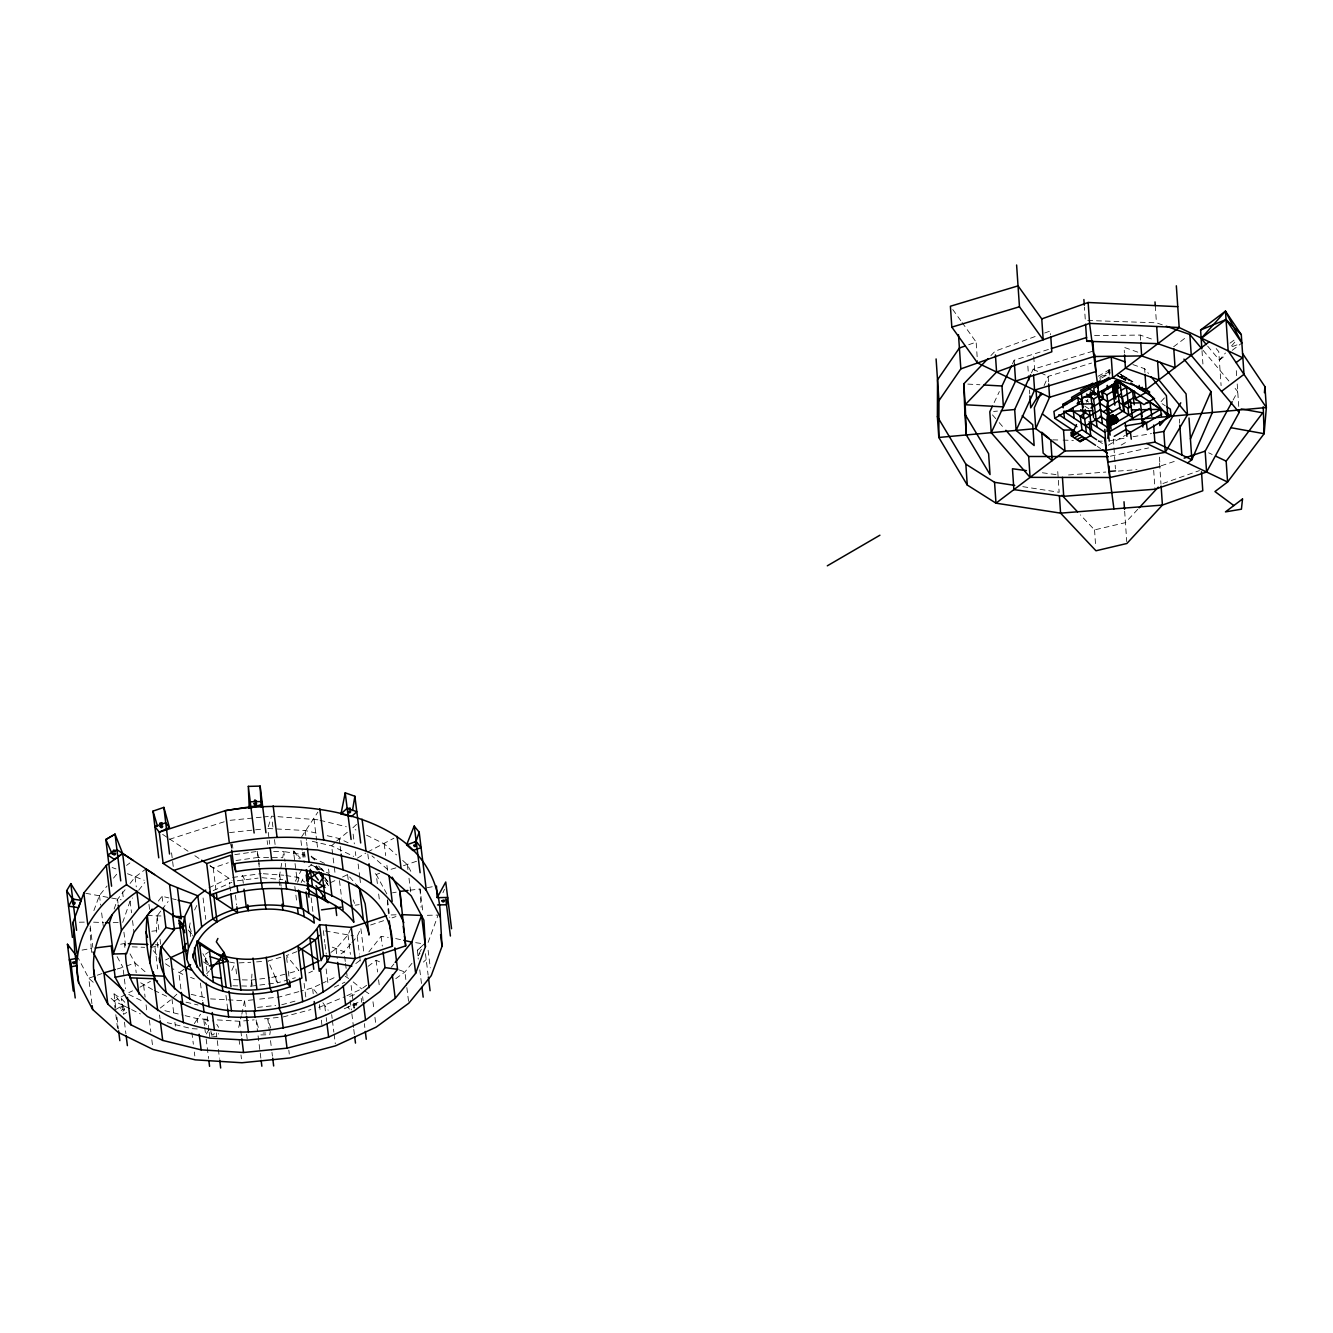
<?xml version="1.0" encoding="UTF-8"?>
<svg xmlns="http://www.w3.org/2000/svg" width="1333" height="1333" viewBox="0 0 1333 1333"><rect width="100%" height="100%" fill="white"/><g stroke="black" fill="none" stroke-linecap="round" stroke-linejoin="round"><path stroke-width="0.75" stroke-dasharray="5 3.75" d="M232.875 985.77L251.137 986.17L251.954 974.09M160.776 911.072L157.111 915.838L156.311 934.666M269.783 1034.741L270.299 1031.492M238.69 1027.426L241.273 1015.979M293.31 853.903L293.76 851.071L300.492 858.252M190.669 936.532L189.453 926.818L190.136 922.869M281.696 863.334L278.947 878.764L279.93 886.562M241.823 1014.213L244.556 1000.733L254.786 999.633M268.3 826.727L271.565 816.163L318.02 819.812M114.155 909.056L117.537 899.275L125.052 889.778M122.703 922.419L130.101 901.075L132.55 897.975M93.86 910.606L99.458 895.376L107.107 885.962M428.093 942.448L438.14 915.071L425.694 915.338M331.001 952.362L336.016 948.729L347.996 934.883L351.279 927.418M351.945 942.564L357.227 936.466L360.843 928.251L363.992 953.645M1044.089 385.604L1048.155 376.389L1091.527 363.059M442.939 892.777L444.472 889.311M1086.495 402.233L1087.861 399.184M295.293 881.263L302.124 868.833M1031.475 372.907L1033.158 369.258L1094.476 350.712M231.809 970.407L235.191 963.109L229.109 961.976M301.175 882.546L302.841 879.014M994.151 402.583L999.367 391.535M1012.413 363.892L1014.163 360.21L1049.404 349.146M194.585 910.006L197.134 904.807M421.345 949.313L417.579 956.411L420.028 953.412M1233.092 400.033L1237.724 391.552L1233.941 387.037M301.575 836.941L317.854 812.13M204.466 1025.427L203.799 1019.578L206.315 1024.627M208.831 1029.693L205.682 1035.091L204.715 1027.36M211.231 1035.924L216.796 1036.757L218.645 1033.592M194.318 1023.627L200.533 1014.23M158.344 901.075L162.043 896.259L168.841 897.925M161.993 909.473L168.108 901.508M130.067 883.446L135.066 877.114L145.997 868.916M138.682 890.227L144.814 882.479M368.858 951.879L381.121 936.383L388.286 937.382M113.505 878.13L118.604 871.865M391.335 967.158L393.885 964.026M411.964 963.309L404.899 971.974L395.118 979.155M418.179 957.894L418.245 959.044M350.629 944.081L344.047 951.695L339.032 955.328M1207.665 346.13L1219.345 360.06L1225.444 353.012M1231.542 345.947L1236.407 340.298M206.615 973.906L209.364 970.841M1161.06 401.65L1165.075 397.167M1137.749 509.323L1125.435 522.636L1094.543 529.901L1080.38 514.855M990.886 355.611L995.151 351.162L1037.057 335.816M335.433 842.206L331.634 845.855L334.066 865.367M336.699 840.973L348.013 831.692M173.24 997.651L177.056 994.018M356.544 824.361L352.395 828.26L355.928 829.992M424.161 943.997L417.279 950.429L422.878 945.314M423.427 962.059L426.177 959.477M160.277 1008.048L170.524 1000M1173.64 346.763L1186.603 336.949M1230.026 343.164L1234.858 339.515M1219.345 360.06L1225.777 355.195M1232.209 350.329L1241.856 343.031M355.811 963.559L360.493 960.043M368.091 966.325L376.139 960.277L381.205 962.576M126.552 865.4L129.901 862.951M211.797 1033.058C209.514 1035.091 215.679 1035.158 213.996 1033.008M346.897 995.718L361.66 988.919L366.608 985.287M265.767 1033.008L263.084 1033.058M354.311 1004.099L354.145 1008.148L355.045 1007.065M356.561 1005.199L353.762 1005.032M184.054 969.274L178.905 972.89L181.088 990.452M209.548 951.379L204.899 954.645L207.515 975.706M308.556 866.867L311.789 864.8M357.394 858.119L365.875 853.053M139.932 987.186L150.429 981.338M1125.852 380.455L1118.037 375.706L1121.12 377.589L1123.786 376.023L1132.7 381.771L1126.835 379.705L1123.786 376.023L1120.636 377.756L1117.554 375.889M1125.502 380.488L1121.12 377.589L1123.769 376.023M367.575 852.037L393.868 838.24M1098.159 376.273L1111.439 368.541M1109.439 371.59L1099.942 377.122L1100.575 382.254M1101.725 377.955L1110.589 372.79M1123.719 379.638L1126.368 378.089M1124.202 379.455L1126.868 377.906M115.688 1007.448L114.088 993.885L122.869 1005.349L129.884 1008.764L114.121 1001.033L109.639 997.017M114.005 993.935L121.636 998.867L125.385 1002.899M115.938 1009.381L122.869 1005.349M126.735 1012.463L123.486 1014.363L121.553 998.917M1108.29 445.222L1125.369 435.291M1121.136 445.089L1127.901 441.156M125.385 994.518L114.121 1001.033L115.588 1012.747M128.834 992.668L132.534 990.836M208.948 887.811L228.843 878.214L229.576 884.062M342.564 877.031L347.58 874.598L356.794 885.262M319.803 984.454L312.489 987.903L300.791 991.102M321.636 983.587L336.283 976.689M334.283 987.203L345.014 982.138M308.756 972.907L312.505 971.14M330.317 882.746L337.449 879.463M318.804 1007.481L345.047 996.567M344.264 1008.781L359.127 1001.949M358.027 1002.483L347.863 1007.131L350.362 1010.264M165.542 959.943L168.941 958.394M213.18 890.644L231.842 882.279M296.976 951.595L286.362 955.611L298.809 970.407L289.211 973.14M1232.242 346.647L1238.007 344.481M379.672 873.248L376.239 874.515L373.09 871.782M1044.672 333.017L1050.387 330.934L1050.654 334.716M126.368 966.075L134.983 962.943L145.963 972.507M403.499 865.684L416.779 861.185M349.679 996.384L356.877 993.818M1162.909 483.512L1199.433 470.599M102.024 973.54L88.744 978.239L91.91 1003.632M968.708 344.73L976.156 342.114L977.572 362.976M209.964 865.734L213.213 867.9L228.276 862.751M1161.193 465.784L1176.489 460.701M370.591 925.019L384.237 920.47M392.052 917.87L395.951 916.571M224.194 821.761L169.858 839.19L170.341 843.106M280.88 957.227L268.083 961.026L277.781 982.754L295.326 977.755M117.221 968.991L122.919 967.325L124.136 977.089M395.884 867.883L388.286 870.066L372.007 855.903M271.732 977.472L287.295 973.69M298.842 991.635L279.33 996.984L256.836 999.417M281.696 1004.782L295.143 1001.1M150.896 947.563L158.527 945.48M283.146 1016.946L310.889 1009.581M354.645 1003.932L356.844 1004.715M1110.389 456.203L1148.613 447.921M232.692 877.431L261.268 873.615M392.469 892.86L396.218 892.144M120.62 944.231L124.369 943.531L126.052 946.597M237.341 880.78L258.119 878.097M427.326 887.661L432.808 886.662M82.063 950.096L91.194 948.463L90.027 928.118M1110.472 440.573L1124.835 438.124M1133.05 436.724L1151.512 433.575M234.825 854.636L249.138 852.57M251.171 852.287L257.319 851.404L258.369 857.369L282.696 857.719L283.796 851.554L304.79 855.036M235.974 860.535L258.369 857.369M355.195 905.19L359.177 904.64M233.558 979.672L251.554 980.055L269.716 977.739M251.137 986.17L277.781 982.754M409.997 890.211L420.028 888.994L422.944 912.405M151.829 931.234L159.677 930.317M229.509 832.608L263.734 828.926M257.536 1007.381L275.664 1005.432M230.142 820.312L261.218 817.196M263.284 816.996L271.565 816.163M217.446 1019.912L239.657 1021.295L254.153 1019.845M264.501 1018.812L278.997 1017.362M1102.241 375.789L1106.04 375.423M993.618 411.447L997.451 411.097M1068.533 474.965L1105.857 472.049M1118.304 471.082L1136.966 469.633M256.586 961.876L262.334 961.46M239.107 962.893L250.804 962.276M396.101 914.805L388.52 915.038L387.303 899.692M113.205 922.669L118.904 922.519M79.297 922.219L85.529 922.103M265.85 1034.825L257.969 1034.975L260.885 1058.402M1094.576 335.633L1140.232 335.066L1153.995 339.882M273.615 851.487L283.796 851.554L285.012 861.318M1052.787 439.84L1061.035 440.057M1063.101 440.123L1073.398 440.39M1098.125 441.056L1102.241 441.173M1162.343 324.869L1156.444 322.803L1085.329 320.403L1084.429 307.123M147.263 915.521L164.959 916.104M93.61 922.169L103.491 922.536M132.267 946.847L144.697 947.33M155.178 944.764L158.677 944.897L151.762 944.597M263.317 873.732L283.812 875.214M267.766 828.493L305.19 830.509L319.204 833.825M210.531 998.9L244.556 1000.733L246.255 1014.396M967.808 384.087L979.872 384.754M261.984 877.697L282.796 879.713M185.104 1015.663L197.251 1018.645L209.364 1019.412M197.217 1028.976L191.402 1028.609L167.258 1022.661M1042.373 472.765L1058.319 474.915M85.795 893.293L121.12 899.792M415.663 942.664L421.511 943.531M203.749 1019.645L213.047 1020.961M1022.811 486.662L1059.152 492.277L1057.736 471.399M285.862 875.531L298.175 877.464L304.84 882.129M325.219 930.967L353.528 935.833M395.684 938.565L401.716 939.882M327.218 835.708L339.232 838.54L348.08 842.756M312.289 841.29L331.634 845.855L353.712 856.369M191.186 994.335L204.732 997.534M186.003 1002.166L198.017 1004.999M172.424 898.792L176.189 899.708M320.037 820.295L346.33 826.76M164.892 1010.697L183.088 1015.163M1121.186 377.606L1123.902 378.372M127.485 873.715L144.214 880.297M1137.782 352.145L1124.036 347.33L1124.419 353.012M1132.867 364.576L1144.647 368.708L1148.496 373.473M399.084 969.907L404.899 971.974L406.598 985.637M112.122 867.516L116.004 868.916M332.25 947.146L344.047 951.695L345.264 961.46M182.771 974.373L175.556 970.607M190.519 977.356L194.385 978.855M1033.158 369.258L1038.774 371.924M1040.656 372.823L1048.155 376.389L1048.671 383.987M1208.664 452.803L1212.164 454.47M140.681 982.788L152.495 989.569M154.261 990.419L168.441 997.167M312.155 857.386L324.552 863.417M310.722 864.6L328.668 873.398M366.542 835.208L384.221 843.872L396.534 854.92M128.751 994.451L141.131 1000.516M131.634 1009.631L140.382 1013.913M1110.322 371.024L1108.789 370.091L1109.423 375.223M345.214 976.306L348.663 978.505M364.692 990.919L370.741 994.901M1129.951 379.788L1132.867 381.721M1121.986 375.19L1129.451 379.972L1125.285 378.772L1120.686 374.156M1118.904 373.307L1123.286 376.206M1121.003 376.506L1125.935 379.755M1162.093 403.699L1165.375 405.865M1120.703 376.639L1123.902 378.755M1120.72 376.972L1125.652 380.238M1122.419 378.605L1116.254 374.856L1122.253 378.672M1085.679 400.1L1088.611 402.033M1084.745 406.098L1089.144 408.981M1098.292 440.823L1103.224 444.089M1097.259 446.405L1100.625 448.638M162.643 834.391L167.725 837.757M169.408 838.874L188.053 851.22M194.835 855.703L199.933 859.069M210.114 865.817L232.092 880.363M203.499 961.959L209.414 965.875L202.866 953.645M165.492 963.759L173.873 969.458M353.195 981.938L361.66 988.919M402.683 860.452L407.298 864.6L411.847 873.315M93.227 982.271L88.744 978.239L78.247 958.127M311.106 856.552L315.238 860.402M206.132 958.277L204.999 959.71L209.414 965.875M1120.27 376.173L1122.569 378.489M311.372 856.103L315.304 860.285M188.136 929.984L192.052 934.166M318.654 866.067L323.886 871.865M992.468 414.88L997.834 421.045M999.183 422.594L1004.532 428.759M1216.179 348.596L1218.779 351.695L1221.095 385.687M1203.166 350.379L1228.893 381.021M317.037 993.418L312.489 987.903L313.222 993.751M153.395 950.662L158.394 956.844M322.869 1002.733L328.218 1010.247M316.238 866.267L318.62 869.499M324.619 877.564L328.218 882.413M321.52 868.333L323.969 871.649M952.745 309.506L960.943 320.92M962.109 322.553L976.156 342.114M316.438 865.784L319.62 870.232M325.069 877.864L328.401 882.529M314.871 866.667L317.171 869.866M326.368 882.763L328.501 885.729M293.76 851.071L299.342 858.885M315.671 866.767L317.954 870.099M324.819 880.08L328.251 885.062M216.762 1024.294L218.629 1027.36M244.589 879.447L242.323 875.481L243.306 883.296M386.837 893.926L376.239 874.515L377.439 884.279M130.017 953.861L134.983 962.943L136.199 972.69M117.087 956.644L122.919 967.325M123.902 1006.898C120.637 1003.632 119.12 1011.914 123.019 1011.214C126.368 1008.631 123.619 1007.331 120.836 1007.448M124.302 1010.014L122.503 1009.381L121.236 1010.581M189.453 926.818L193.052 936.083M353.245 899.908L354.545 903.424M270.799 1028.243L267.883 1019.228L269.299 1030.876M258.285 1027.443L256.069 1019.462L257.502 1031.109M1108.789 370.091L1109.639 376.922M428.11 950.246L430.292 967.825M425.46 953.678L428.126 975.106M407.298 864.6L408.015 870.449M408.998 878.247L410.697 891.91M417.362 950.462L418.329 958.194M419.778 969.824L421.478 983.487M406.848 987.586L408.798 1003.216M384.221 843.872L385.687 855.586M386.903 865.334L387.636 871.182M387.57 899.792L389.753 917.337M378.655 894.026L379.638 901.841M381.121 936.383L382.338 946.13M367.825 853.986L368.791 861.801M376.139 960.277L377.589 971.99M378.572 979.805L379.538 987.62M358.127 863.984L359.593 875.681M359.827 877.631L360.793 885.429M353.128 834.108L354.345 843.872M355.311 851.67L355.794 855.569M372.99 1001.766L373.956 1009.581M374.94 1017.379L375.906 1025.194M357.227 936.466L359.41 954.045M359.66 955.994L360.377 961.843M347.58 874.598L348.313 880.463M362.626 996.717L363.109 1000.616M339.232 838.54L339.965 844.406M340.198 846.355L340.931 852.204M347.996 934.883L350.412 954.378M339.465 880.596L341.648 898.159M351.112 985.47L353.062 1001.083M353.295 1003.049L354.028 1008.898M334.3 867.316L335.283 875.115M345.514 963.409L346.247 969.274M346.48 971.224L347.463 979.039M328.584 869.049L329.068 872.948M336.016 948.729L337.232 958.477M313.971 818.812L316.637 840.273M316.887 842.223L317.854 850.021M323.319 930.651L324.769 942.314M325.019 944.264L326.235 953.995M326.135 968.891L328.085 984.52M331.667 1014.58L332.15 1018.495M332.4 1020.445L333.85 1032.159M334.1 1034.108L335.316 1043.872M305.19 830.509L306.407 840.273M306.64 842.223L307.123 846.138M324.752 1005.898L325.968 1015.663M326.218 1017.612L326.702 1021.511M311.156 897.742L313.105 913.355M304.491 852.07L305.457 859.885M303.391 852.287L304.674 862.618M300.925 840.506L302.141 850.254M302.374 852.22L303.591 861.968M319.387 1004.549L320.37 1012.364M321.336 1020.178L322.069 1026.027M298.175 877.464L298.659 881.363M293.96 854.82L297.392 882.363M294.81 886.445L296.509 900.092M304.091 983.354L305.807 997.017M285.245 863.267L285.745 867.166M279.697 874.565L281.163 886.262M272.299 822.011L273.265 829.826M274.481 839.573L275.448 847.371M286.612 957.544L287.345 963.392M288.311 971.174L289.028 977.006M268.25 832.392L268.983 838.257M269.216 840.207L269.699 844.106M267.15 840.623L267.633 844.522M288.811 1050.171L289.294 1054.07M275.781 976.956L276.498 982.804M258.619 859.318L259.585 867.133M257.319 851.404L258.519 861.168M258.769 863.117L259.252 867.017M270.516 1040.606L271.732 1050.371M271.965 1052.32L272.449 1056.219M251.554 980.055L252.287 985.92M232.375 844.372L232.858 848.271M230.992 843.922L231.475 847.821M230.976 844.322L231.459 848.238M235.424 895.11L236.641 904.874M229.809 886.028L230.542 891.877M246.605 1034.291L247.338 1040.157M235.924 968.941L236.657 974.773M239.657 1021.295L240.623 1029.093M240.856 1031.042L241.84 1038.84M239.024 1039.323L239.99 1047.138M240.973 1054.953L241.456 1058.852M213.213 867.9L215.879 889.344M225.977 995.368L227.676 1009.031M203.083 897.959L205.749 919.353M216.313 1032.892L216.796 1036.757M217.279 1040.656L219.462 1058.235M210.864 1030.859L211.247 1033.991M207.248 1016.646L208.948 1030.309M209.181 1032.275L209.914 1038.124M200.433 983.038L202.633 1000.616M206.165 1038.99L208.598 1058.519M197.251 1018.645L197.734 1022.544M171.557 852.853L173.49 868.466M191.885 1032.508L193.352 1044.239M194.318 1052.037L194.818 1055.953M162.043 896.259L163.009 904.074M171.974 998.85L173.923 1014.48M174.89 1022.294L175.389 1026.193M157.111 915.838L159.06 931.45M160.027 939.248L160.76 945.097M157.277 942.464L158.244 950.262M155.011 947.43L157.677 968.908M148.946 904.341L149.929 912.139M159.543 1015.046L160.027 1018.945M135.066 877.114L136.283 886.878M149.379 1020.162L150.846 1031.875M151.812 1039.69L152.545 1045.555M143.631 985.354L145.097 997.084M146.063 1004.882L146.797 1010.747M130.101 901.075L131.55 912.772M132.517 920.586L133.983 932.284M122.553 891.76L123.286 897.609M123.919 932.184L125.619 945.83M124.369 943.531L124.852 947.43M117.537 899.275L118.02 903.191M124.386 979.039L125.585 988.803M124.452 1022.178L125.919 1033.891M116.904 1017.196L118.37 1028.909M115.821 1014.696L118.02 1032.275M99.458 895.376L100.675 905.124M101.641 912.922L103.341 926.585M90.161 925.918L92.827 947.38M91.194 948.463L91.677 952.362M361.21 998.334L361.676 1002.199M364.342 1023.627L364.825 1027.526M350.162 1000.233L351.362 1009.897M351.845 1013.78L353.545 1027.46M353.778 1029.409L354.511 1035.274M1236.308 370.674L1236.691 376.373M1237.207 383.971L1238.757 406.732M1201.999 350.729L1202.916 364.009M1179.405 419.195L1179.672 423.178M1155.278 305.724L1156.444 322.803M1159.443 457.136L1159.977 464.717M1159.56 463.317L1160.993 484.196M1153.678 470.232L1154.978 489.211M1144.647 368.708L1144.914 372.507M1140.232 335.066L1140.631 340.748M1124.652 511.239L1126.735 541.615M1113.388 439.09L1115.421 468.899M1094.543 529.901L1095.709 546.98M1033.758 356.711L1034.708 370.624M1027.86 366.125L1028.393 374.073M1029.476 389.969L1029.759 393.951M1014.163 360.21L1014.413 363.992M420.028 888.994L421.078 907.306"/><path stroke-width="1.5" d="M1113.288 416.529L1111.855 415.779L1112.305 419.395C1103.841 409.081 1128.918 421.228 1112.838 423.394L1113.721 423.594C1121.636 422.294 1114.921 415.513 1110.456 418.112C1106.123 426.86 1122.619 422.328 1115.488 416.129L1110.922 416.063L1111.922 418.112L1113.622 417.779L1111.222 415.763L1111.339 422.261L1109.239 417.646L1113.472 415.379L1114.838 419.129C1113.721 420.778 1107.59 420.628 1109.373 417.146L1113.472 415.379C1116.771 419.428 1106.923 424.044 1109.239 417.646L1110.822 415.996L1112.672 416.546M1113.472 417.246C1112.055 413.013 1122.269 424.627 1110.722 422.294C1109.423 419.462 1110.606 418.262 1112.139 416.196M1201.5 471.815L1202.783 490.777L1162.409 505.074L1060.585 513.138L995.984 503.174L967.258 485.029L938.815 437.457L937.382 416.596L937.532 379.805L959.393 348.013L964.992 346.047M936.099 358.944L938.949 400.683L938.815 437.457L1035.758 428.609L1064.95 450.971L1106.223 450.254L1154.845 442.123L1191.852 459.735L1212.38 412.464L1210.964 391.585L1183.937 359.127M1111.272 418.129L1110.422 421.911L1111.572 423.877L1110.506 419.628L1112.488 420.778L1111.339 422.261M1111.455 416.463L1116.354 416.779L1117.537 419.045L1116.554 420.628C1119.453 425.394 1114.221 414.813 1111.389 419.528C1111.055 417.529 1109.089 420.312 1111.522 423.361M1112.139 422.228C1116.154 420.195 1108.19 420.328 1111.022 423.194M1111.522 416.729L1109.639 418.295L1109.456 420.778L1110.872 421.611M1111.122 420.828L1110.756 419.595L1114.438 419.712L1114.455 423.244L1116.121 422.794L1117.82 419.595L1115.821 416.329L1111.622 415.546M1107.756 438.274L1110.439 421.795L1113.305 419.995L1115.454 420.811L1111.272 423.611L1110.422 421.911L1112.805 420.795L1112.488 422.144M1116.787 421.978L1117.82 420.945L1116.004 419.362L1116.821 417.646L1112.172 415.596L1113.472 415.379L1109.239 417.646M1109.373 417.146L1108.956 418.279C1110.456 422.961 1112.555 414.53 1109.273 419.978C1109.323 416.079 1110.689 415.096 1108.989 419.762C1109.706 422.911 1117.454 423.961 1110.889 420.162L1110.806 419.445M1110.606 416.929L1113.588 418.995L1113.455 417.962L1110.806 416.129L1109.189 420.661L1111.572 423.794L1109.006 419.545L1109.872 420.278M1109.789 416.946L1110.256 420.195L1111.939 418.795L1110.772 420.012M1111.172 421.511L1109.556 420.345L1109.756 417.712M1263.217 406.782L1264.134 433.708L1227.576 482.013L1214.963 491.56L1233.825 505.557M1264.417 392.702L1264.934 386.653L1242.573 353.462M392.185 877.181L399.967 891.427L405.682 945.88L364.725 959.493C339.998 1007.065 278.147 1019.995 228.643 1016.846C200.783 1013.363 170.574 1003.799 154.795 978.805C147.546 958.71 144.464 936.766 147.263 915.521L152.179 909.106M149.729 963.176L151.146 946.763L147.263 915.521M197.434 941.681C229.509 971.44 296.892 961.843 319.603 924.652L351.279 927.418L355.161 958.627C332.683 1001.883 276.464 1013.63 231.459 1010.764C198.467 1008.564 152.079 987.02 160.993 947.063L174.44 929.551L172.49 913.938M1116.804 418.362L1117.421 420.811L1115.971 422.911L1112.272 423.178L1113.572 423.561C1115.888 424.261 1117.321 420.528 1114.238 422.178M1110.706 418.279L1110.006 420.661L1111.572 423.877M1110.589 418.312L1111.939 418.795M313.338 915.304L314.321 923.102C292.727 906.157 263.118 907.206 237.607 912.672L163.143 863.384L159.244 832.142L169.424 827.51L165.709 822.761L154.895 826.577L159.244 832.142L225.31 810.664L261.518 805.015L249.238 808.265L248.321 786.32L254.136 833.008M249.238 808.265L250.254 801.766L262.068 801.533L261.201 807.082L260.135 786.087L248.321 786.387M1121.27 393.852L1107.69 401.75L1106.757 407.765L1110.172 435.141M1109.239 441.123L1106.673 420.595L1108.539 408.598L1112.938 411.514M1106.907 431.425L1109.389 415.446M1113.122 391.452L1114.688 381.455M1113.988 398.3L1116.771 380.322L1135.316 392.585M352.495 810.514L354.878 796.268L345.214 792.835L340.998 813.93L351.512 816.579L356.794 811.714L347.197 808.215L340.998 813.93M289.511 980.888L290.244 986.72C256.103 998.834 200.4 1000.367 186.67 958.727L188.47 947.863L184.587 916.737L191.202 903.357L197.817 895.843L205.765 890.111M317.587 959.693L298.025 946.813L301.908 978.022C268.15 993.185 209.214 1001.083 193.335 957.927C194.385 933.7 216.712 919.287 237.607 912.672L236.874 906.823M1111.305 423.111C1111.939 421.745 1118.054 421.228 1115.154 415.946L1112.755 415.863M1113.172 416.846L1110.922 416.063L1112.588 415.346C1116.221 419.928 1101.808 421.028 1115.338 423.111L1116.804 421.745L1116.304 417.879M1111.022 420.245L1110.789 417.679L1113.122 419.295L1112.822 416.879L1111.222 415.763M1111.522 423.577C1108.09 420.178 1114.655 421.128 1115.471 421.128C1111.355 420.328 1108.523 421.944 1113.538 422.578M1116.304 422.494L1115.621 422.028C1110.939 426.177 1121.903 419.129 1114.105 417.896L1112.422 419.778M1113.855 420.528L1110.539 422.411L1115.088 420.645M415.379 843.239L419.195 832.209L426.343 890.394L440.357 917.237L442.023 946.313L431.259 975.639L408.798 1003.216L376.156 1027.143L335.566 1045.822L289.778 1057.969L241.939 1062.751L195.301 1059.852L153.028 1049.454L118.02 1032.275L92.644 1009.498L78.647 982.638L74.748 951.395L73.065 922.319L83.829 892.993L106.307 865.434L122.619 853.453L169.541 884.512L197.817 895.843L201.7 926.985L195.085 934.5L188.47 947.863M158.377 905.79L149.929 912.139L133.983 932.284L126.585 953.645L113.305 954.011L109.406 922.769L112.122 914.938M113.305 954.011L121.436 930.517L138.965 908.356L149.879 900.158L145.997 868.916L154.495 874.581M78.647 982.638C69.866 943.414 94.343 905.324 126.518 884.695L122.636 853.47L115.071 834.258L120.736 880.896M115.588 851.12L113.872 849.987L112.705 851.404M256.603 801.066L254.886 799.933L253.953 801.55M402.283 918.537L401.8 914.638L421.545 915.438L411.764 942.098L395.168 962.459M93.86 969.907L95.076 979.672L107.806 1004.082L130.867 1024.794L162.709 1040.407L201.133 1049.854L243.539 1052.503L287.028 1048.155L328.651 1037.107L365.542 1020.128L395.218 998.367L415.646 973.307L425.427 946.647L423.911 920.203L411.181 895.809L388.12 875.081L356.278 859.468L317.854 850.021L275.448 847.371L231.959 851.72L173.74 870.416M81.146 900.358L78.447 907.656L68.55 906.157L72.715 899.075L81.146 900.358L70.799 883.612L76.564 930.334M347.646 808.814L350.112 807.965L349.829 809.614M1116.004 420.611L1116.071 416.496L1113.638 416.329M1110.372 417.129L1110.822 415.996M406.598 844.889L416.213 841.456L421.111 847.671L412.913 850.587L406.598 844.889L414.18 826.043L419.195 832.209M1115.471 418.345L1115.188 416.229L1113.055 415.996M1190.419 438.874L1210.964 391.585M1040.84 392.985L1034.341 407.731L1035.758 428.609L1049.588 397.267L1048.671 383.987M1076.464 424.561L1071.382 435.891L1080.147 441.69L1090.761 435.508L1089.311 423.777M1022.194 415.829L1032.708 424.66L1034.141 445.522L1016.113 430.392L1014.68 409.531L1030.642 374.74M1016.113 430.392L1034.575 390.119L1033.542 374.94M217.896 938.465L216.313 941.798L224.011 952.412L227.81 961.193L230.976 986.603M322.986 878.03L323.419 877.097L319.104 883.546M992.402 406.265L989.802 411.797L991.219 432.675L1030.092 477.364L1109.806 477.497L1160.093 466.617M988.02 358.594L963.792 383.854L965.209 404.732L1003.399 406.882L1001.983 386.003L1011.547 365.725M991.219 432.675L1015.579 381.071L1014.413 363.992M319.603 924.652L323.469 955.744L321.036 960.693L317.154 929.584M1026.427 470.632L1012.463 468.749L1013.88 489.628L1063.734 496.309L1154.978 489.211L1206.582 472.015L1205.165 451.137L1232.175 401.716M1206.582 472.015L1239.157 412.43L1238.84 410.047M1111.122 418.679L1110.756 419.595L1110.722 417.696M1109.939 419.212L1111.239 417.512M72.415 937.416L66.65 890.711L70.916 883.629M1107.39 456.453L1107.79 462.151L1165.259 452.337L1163.826 431.459L1180.771 402.816M1165.259 452.337L1187.486 414.746L1186.07 393.868L1160.043 362.193M1112.538 416.662L1112.738 415.296M1042.573 393.935L1036.607 398.45L1030.709 407.865L1029.892 395.934M186.403 943.414L183.054 948.43L185.804 970.574M221.111 956.761L224.011 952.412M307.606 875.948L310.972 870.916M321.52 898.325L323.219 895.776M938.949 400.683L960.826 368.891L1089.578 323.369L1179.188 327.535L1242.556 357.711L1236.091 362.609M1109.323 419.578L1109.223 418.012L1113.422 415.663M1146.68 443.489L1227.576 482.013L1226.16 461.135L1262.718 412.83L1241.156 408.931M151.146 946.763L165.925 927.501L163.492 907.973M125.585 953.278C125.869 1014.096 198.667 1033.758 248.438 1031.942C299.425 1029.109 355.544 1012.347 385.004 967.591L383.071 951.995M394.885 947.88L397.567 969.358L380.022 991.519L354.278 1010.847L322.069 1026.027L285.595 1036.024L247.338 1040.157L209.914 1038.124L175.873 1030.092L147.53 1016.596L126.802 998.567L115.138 977.222L111.239 945.98L95.21 947.963M319.32 935.333L315.321 939.998L298.742 950.912M1109.423 418.412L1114.371 415.629M210.731 969.291L222.328 956.311L226.21 987.42M1206.365 344.581L1201.166 338.399L1225.477 311.172L1241.29 334.65L1243.989 374.34L1221.478 391.369M1151.045 376.639L1166.408 395.668L1167.841 416.529L1159.81 425.51L1159.543 421.711M1116.787 421.645L1117.77 420.562M1139.115 507.856L1158.26 487.145M1050.787 336.616L1051.82 351.795L996.584 372.024L965.209 404.732L966.325 434.941L990.036 474.565L988.619 453.687L964.909 414.08L963.792 383.854M1114.638 422.461C1116.637 421.811 1118.404 416.662 1114.871 417.479M345.214 792.835L351.096 839.457M1200.583 330.017L1225.477 311.172L1241.856 343.031L1226.043 319.553L1200.583 330.017L1201.866 348.829L1189.852 334.5L1166.258 326.235M1201.166 338.399L1226.043 319.553L1241.29 334.65M1209.181 341.815L1146.08 389.586L1112.672 377.872L1049.588 397.267L977.572 362.976L951.829 327.118L950.396 306.24L1018.045 285.879L1041.756 318.904L1043.189 339.782L1019.462 306.757L1016.612 265M1187.586 462.968L1191.852 459.735L1189.003 417.995M137.116 891.727C108.54 910.439 87.278 944.714 95.076 979.672M122.636 853.47L114.471 859.452L107.74 854.97L116.904 849.671L133.233 860.501M415.746 843.172L415.296 841.59M306.523 880.913L318.27 872.349M201.7 926.985C229.293 903.391 268 901.508 302.074 908.673L319.987 920.503L316.088 889.294L308.056 884.179M190.636 964.659L185.887 967.991L189.769 999.2M1080.43 390.336L1092.843 383.121M1099.958 380.871L1071.599 397.384L1072.032 400.8M1063.201 407.831L1062.768 404.416L1109.156 377.406M1077.147 403.382L1082.229 400.433L1077.847 397.534L1053.92 411.447L1054.77 418.295L1095.576 445.289M1110.872 378.305L1093.793 388.253L1094.643 395.085L1118.57 381.171L1171.157 415.979L1147.246 429.892L1146.397 423.061L1141.998 420.162L1160.61 409.331L1161.46 416.179M1081.313 399.067L1093.726 391.835M1098.925 395.951L1093.61 399.034L1089.228 396.134L1094.543 393.052L1089.228 396.134L1093.61 399.05L1097.009 426.427M1054.77 418.295L1078.697 404.366L1077.847 397.534M1105.124 390.469L1102.458 392.002L1103.307 398.85L1100.658 400.4L1103.307 398.85M1119.737 381.954L1102.458 392.002L1106.84 394.918L1111.105 429.126M1106.84 394.918L1119.77 387.386M1090.927 407.948L1099.775 402.799M1121.036 390.419L1126.352 387.336L1128.934 407.848M1090.777 435.508L1081.996 429.709L1080.297 416.013L1085.595 412.93L1085.195 409.498M827.31 565.825L879.913 535.216M1100.625 409.631L1084.679 418.912L1080.297 416.013M1121.903 397.267L1132.533 391.069L1134.233 404.749M1119.17 400.533L1106.757 407.765L1099.442 402.916M1103.224 411.697L1108.539 408.598M1149.746 392.069L1145.364 389.153L1142.714 390.702L1142.281 387.286L1139.615 388.836L1139.198 385.404M1085.529 425.76L1101.475 416.479M1122.753 404.099L1133.383 397.917M1120.02 407.381L1107.606 414.613L1100.292 409.764M1123.569 405.315L1130.667 401.2M1081.996 429.709L1071.365 435.891L1070.949 432.459L1073.615 430.926L1074.031 434.341M1134.183 390.952L1135.166 398.767L1145.797 392.585L1153.095 397.417M1072.149 436.391L1077.464 433.308M1074.465 437.924L1079.813 434.825M1113.771 416.463L1122.636 411.314M1119.17 402.416L1127.951 408.215L1131.5 406.148M1076.997 439.607L1082.413 436.541M1079.38 441.173L1084.679 438.09M1080.03 441.623L1085.395 438.507M1154.561 398.384L1143.931 404.566L1135.166 398.767M1139.432 408.864L1107.523 427.443L1094.376 418.729M1109.989 431.459L1149.613 408.398M1114.221 436.324L1126.052 429.443L1130.434 432.342L1131.284 439.19M1127.052 434.308L1161.759 414.113M105.84 839.523L115.005 834.208L105.84 839.523L111.589 886.212M1089.228 396.134L1091.894 394.601M1109.406 417.346L1112.305 415.729M1108.873 418.479L1113.855 415.796M1108.923 419.228L1114.671 415.829M1112.622 417.379L1115.154 415.946M1108.989 419.762L1115.488 416.129M1109.089 419.912L1114.038 417.129L1115.988 418.045M1109.189 420.661L1114.888 417.146M1109.456 420.778L1114.921 417.512M1110.089 420.778L1115.838 417.446M1109.573 421.178L1113.905 418.745M1114.305 420.645L1110.622 422.428L1114.021 420.195M1110.689 422.728L1113.305 421.261L1115.321 421.678L1112.788 420.811M1117.187 419.795L1114.438 419.712M1111.489 423.594L1115.438 421.511L1113.222 420.745M1115.938 421.228L1117.621 420.278M1117.82 420.945L1113.572 423.561L1115.921 422.711M300.675 969.541L319.287 960.81M316.088 889.294L324.985 885.195M186.77 950.312L170.641 957.627L174.54 988.836M1116.804 421.745L1117.654 421.378M1111.055 422.828C1109.806 421.228 1112.572 423.311 1112.538 421.311M1110.456 419.545L1111.389 419.528L1110.456 418.112L1112.422 420.228M1041.756 318.904L1088.145 302.491L1177.755 306.657M158.744 857.802L152.995 811.13L163.859 807.381L169.424 827.51M1115.254 423.144L1113.988 422.178L1111.589 422.811M206.698 863.567L230.726 855.219L234.625 886.462L210.597 894.81L206.698 863.567L201.616 860.202M351.695 904.757L353.878 922.319C338.282 901.824 311.222 892.843 286.578 888.961C263.001 887.428 238.99 889.761 217.096 899.109L216.363 893.26M1184.137 458.152L1205.165 451.137M351.279 927.418L386.553 915.688M231.692 850.187L233.392 863.851L235.774 871.682C290.877 861.568 392.852 871.432 392.402 946.247L355.161 958.627L323.469 955.744M163.143 863.384C214.03 842.489 268.799 831.909 323.702 840.023C361.81 846.888 400.067 860.635 426.343 890.394M1051.37 348.546L1086.628 337.499M1015.579 381.071L1093.926 356.528L1141.665 355.928L1175.073 367.641L1173.773 348.663M1095.476 361.86L1111.239 357.011L1125.002 361.826M1114.188 422.578L1116.021 422.078L1113.288 422.944M1034.575 390.119L1095.893 371.59L1094.743 354.511M951.829 327.118L1019.462 306.757M115.321 969.541L103.924 972.857L93.01 951.945M209.414 965.875L227.81 961.193L222.811 954.211M1113.388 416.146L1114.655 416.463M1110.506 419.628L1110.889 418.445M115.138 977.222L128.268 974.74L164.309 976.189L160.66 946.913M73.265 990.986L67.45 944.264L77.064 956.594M76.481 958.444L69.366 959.727L71.332 966.692L76.548 965.759M1153.562 433.225L1163.826 431.459M1125.052 425.993L1147.346 422.261M234.625 886.462C260.335 881.33 286.895 880.963 312.505 886.912C335.166 897.459 364.359 906.64 369.041 935.05L365.142 903.807L359.427 888.311L356.794 885.262M321.503 909.872L341.315 907.123M407.981 890.461L399.967 891.427L401.183 906.89M173.157 928.734L182.788 927.601L184.587 916.737L172.807 916.354M233.392 863.851C292.643 854.72 376.089 859.452 403.849 922.669M440.357 917.237C438.924 812.513 304.474 796.917 225.31 810.664L229.209 841.906M73.815 899.225L72.215 899.958L72.765 901.025M1085.579 324.202L1086.745 341.281L1091.86 340.815M1001.283 410.747L1014.68 409.531M1130.367 419.962L1266.35 407.531L1264.934 386.653M1109.006 471.499L1115.554 470.899M1083.229 397.151L1091.011 397.001L1086.612 394.085M1062.768 404.416L1066.65 404.332M1078.264 404.099L1091.86 403.832M1130.667 403.066L1140.381 402.866L1142.081 416.562M1146.197 402.749L1150.079 402.683L1151.779 416.363M1092.71 410.681L1063.617 411.264L1104.074 438.04M1131.517 409.914L1160.61 409.331L1148.813 401.516M437.557 904.924L446.505 904.757L447.671 897.459L437.157 897.659L445.739 882.013L451.554 928.701M1042.439 413.946L1063.534 430.109L1073.848 429.926M1113.455 423.244L1114.455 423.244M1005.882 430.292L1028.659 456.486L1108.373 456.636M1086.745 341.281L1157.86 343.664L1191.269 355.378L1239.157 412.43M105.457 922.619L109.406 922.769M128.301 943.681L147.946 944.464M983.887 384.987L1001.983 386.003M1110.406 419.079L1112.522 419.245L1111.239 417.829M385.004 967.591L397.567 969.358M66.65 890.711L73.782 900.891M937.382 416.596L965.842 464.151L994.551 482.313L1014.746 485.412M351.879 966.092L327.202 961.776L319.22 971.24L315.321 939.998L309.906 938.099L313.788 969.308M1230.809 427.676L1264.134 433.708L1266.35 407.531L1228.176 350.862L1225.477 311.172M213.363 976.939L221.478 978.422M210.164 956.694L223.028 960.843M403.716 940.332L411.764 942.098L415.646 973.307M165.925 927.501L174.44 929.551M178.055 900.158L191.202 903.357L195.085 934.5M1113.305 421.261L1111.022 421.894M1187.486 414.746L1158.86 379.905L1125.452 368.191L1124.552 354.911M191.685 970.224L185.887 967.991L170.641 957.627L161.71 946.547M126.518 884.695L173.423 915.754L181.255 918.854L177.356 887.645M1215.663 456.136L1226.16 461.135M157.494 981.088L153.812 979.338L157.711 1010.547M1136.532 386.953L1145.797 392.585L1145.364 389.153M1130.867 383.021L1140.731 389.553M1167.025 406.965L1170.307 409.131L1171.157 415.979M1116.637 380.555L1132.533 391.069M1126.368 387.32L1117.604 381.521L1118.454 388.353M1115.804 380.671L1120.187 383.571L1123.602 410.947M1118.32 395.568L1122.719 398.467L1124.419 412.164M1089.344 388.953L1102.491 397.651L1101.641 390.802M1133.183 417.962L1120.037 409.248L1117.471 388.719M1096.009 394.018L1107.69 401.75M1091.527 403.966L1094.476 405.882M1100.108 416.246L1106.673 420.595M1080.68 409.664L1090.011 415.813M1070.732 409.681L1084.662 418.912L1086.378 432.608M1089.061 421.828L1105.007 432.375M1058.852 414.713L1076.931 426.677M1090.077 435.374L1096.659 439.74M1102.308 449.754L1107.373 453.103M325.069 887.495L306.207 875.015L306.723 879.047M306.857 888.628L328.218 902.758L316.021 885.695M198.717 941.931L227.81 961.193M186.337 950.596L183.054 948.43L178.972 920.22L184.204 925.802M1110.739 417.945L1112.872 419.428M1110.572 418.362L1111.655 419.278M1113.938 421.795L1115.754 423.044L1115.621 422.028M1112.289 421.411L1113.488 422.244M1110.906 420.961L1113.472 422.728M1113.455 421.928L1114.371 422.611M1049.238 438.524L1041.723 432.225L1043.139 453.087L1052.154 460.651L1050.737 439.79M123.919 990.819L103.924 972.857L107.806 1004.082M1061.984 495.276L1077.547 511.839M290.244 986.72L287.361 983.271L283.479 952.179M1167.841 416.529L1146.08 389.586L1145.047 374.406M163.859 807.381L169.558 854.003M152.995 811.13L157.544 826.427M321.02 872.715L323.419 875.948M312.205 871.799L318.287 880.03M198.2 942.481L200.65 945.797M319.453 873.082L323.186 878.314M178.972 920.22L183.721 926.852M179.155 923.536L183.871 930.134M319.104 871.749L323.669 878.414M1112.438 420.661L1112.738 422.794M271.965 992.235L270.132 988.453L266.25 957.244M278.914 1008.265L281.68 1013.996M105.907 839.573L112.139 854.02M184.737 932.7L182.788 927.601L186.67 958.727M145.847 931.934L147.58 937.332M67.45 944.264L68.533 947.73M1100.375 405.682L1089.578 323.369L1088.145 302.491M1104.79 439.323L1113.921 508.906M1141.148 413.313L1142.864 426.993M1135.566 396.534L1135.999 399.967M1130.234 399.65L1132.367 416.746M1127.951 408.215L1128.801 415.063M1125.202 422.594L1126.902 436.274M1116.771 380.322L1117.637 387.153M1115.204 381.171L1116.704 393.152M1114.071 385.454L1115.771 399.134M1112.272 384.62L1114.838 405.149M1115.188 422.661L1116.071 422.328M1113.222 417.796L1113.422 419.495M1112.438 416.029L1112.822 419.079M1113.155 421.728L1113.305 422.894M1110.939 415.913L1111.522 420.595M1111.439 421.228L1111.755 422.561M1111.122 421.078L1111.272 422.261M1097.326 384.304L1097.742 387.72M1098.175 391.152L1102.341 423.327M1097.676 391.319L1098.109 394.735M1090.377 391.869L1093.56 417.512M1089.361 410.697L1091.694 429.509M1081.38 393.585L1083.079 407.265M1081.713 400.6L1083.846 417.712M1072.882 407.648L1074.165 417.912M1063.834 412.963L1064.467 418.095M445.789 898.959L450.404 935.999M440.573 934.6L442.023 946.313M414.28 826.01L420.112 872.698M421.545 915.438L425.427 946.647M428.376 977.056L430.076 990.719M421.961 987.403L423.178 997.151M397.084 836.358L400.983 867.6M403.249 926.352L403.982 932.2M404.466 936.116L405.682 945.88M389.019 875.931L392.185 901.308M389.236 920.886L392.402 946.247M392.302 974.956L395.218 998.367M369.041 863.751L371.474 883.279M362.076 819.178L365.958 850.421M354.878 796.268L360.693 842.956M359.427 888.311L363.326 919.553M365.425 958.477L369.074 987.736M348.546 882.413L351.462 905.857M363.359 1002.583L365.542 1020.128M341.181 854.17L343.114 869.783M341.898 900.108L343.114 909.856M335.466 905.474L336.716 915.538M343.231 985.803L345.664 1005.315M329.318 874.898L331.984 896.376M319.803 808.781L323.702 840.023M337.716 962.393L339.898 979.938M322.103 873.798L325.519 901.125M326.035 925.202L329.901 956.344L327.202 961.776L326.468 955.944M310.322 869.333L312.505 886.912M307.373 848.088L309.073 861.751M320.27 968.608L323.186 992.019M326.935 1023.461L328.651 1037.107M306.673 869.633L308.123 881.346M306.257 869.749L309.173 893.177M307.223 883.079L307.973 889.111M308.473 893.143L308.973 897.176M306.057 891.894L308.739 913.372M303.208 908.889L304.174 916.704M314.188 1001.55L316.371 1019.112M299.875 891.11L302.074 908.673M298.359 890.177L300.558 907.773M297.476 907.906L298.209 913.755M302.274 949.579L306.157 980.821M299.775 978.205L302.691 1001.616M285.978 869.133L287.678 882.796M285.612 881.146L286.578 888.961M273.165 805.882L277.047 837.124M281.396 888.228L283.596 905.774M282.113 904.124L282.846 909.972M270.199 848.021L271.649 859.735M260.135 786.087L265.95 832.775M285.329 1034.491L287.028 1048.155M281.513 1014.546L283.213 1028.193M277.481 990.602L279.663 1008.165M263.201 889.228L265.884 908.923M261.535 882.746L262.268 888.594M259.502 868.966L261.201 882.646M272.698 1058.185L273.665 1065.983M247.755 904.807L248.488 910.656L246.222 906.69L244.022 889.144M253.02 958.094L256.902 989.186M253.003 991.769L255.436 1011.28M261.135 1060.368L261.851 1066.217M254.303 1011.547L255.036 1017.412M234.808 863.884L235.774 871.682M237.091 886.195L237.824 892.044M246.505 1016.346L248.438 1031.942M230.792 893.826L232.725 909.456M237.074 959.06L240.94 990.169M241.84 1038.84L243.539 1052.503M229.026 991.252L231.459 1010.764M213.68 894.56L217.079 921.869L212.83 919.054L209.431 891.727M227.676 1009.031L228.643 1016.846M218.962 960.077L222.844 991.202M209.548 951.379L213.43 982.488M219.712 1060.185L220.678 1068M212.23 1012.547L214.43 1030.109M206.215 983.254L209.131 1006.648M199.617 944.48L203.499 975.573M196.984 940.798L200.15 966.192M202.866 1002.566L204.082 1012.33M208.831 1060.468L209.564 1066.333M194.501 947.746L196.934 967.191M192.852 954.028L193.335 957.927M199.184 1034.258L201.133 1049.854M169.541 884.512L173.423 915.754M181.338 992.418L182.804 1004.132M180.805 1001.35L183.471 1022.811M163.842 975.156L166.042 992.735M159.227 958.077L159.71 961.976M160.277 1020.895L162.709 1040.407M154.311 974.906L154.795 978.805L129.934 977.805L129.451 973.906M153.328 971.857L153.812 975.756M136.782 890.777L138.965 908.356M136.932 978.539L138.865 994.151M118.27 905.14L121.436 930.517M127.468 997.484L130.867 1024.794M106.307 865.434L110.189 896.676M126.152 1035.858L127.385 1045.622M118.62 1030.859L119.837 1040.64M83.829 892.993L87.728 924.236M92.16 1005.582L92.644 1009.498M73.065 922.319L76.964 953.562M70.616 960.91L75.215 997.967M365.309 1031.442L366.275 1039.257M354.761 1037.224L355.478 1043.089M1189.852 334.5L1191.269 355.378M1176.339 285.795L1179.188 327.535L1112.672 377.872L1111.239 357.011M1179.805 425.16L1181.854 454.986M1155.011 301.924L1155.278 305.724M1156.694 326.602L1157.86 343.664M1157.577 360.926L1158.86 379.905M1161.126 486.095L1162.409 505.074L1126.852 543.497L1095.959 550.779L1060.585 513.138L1059.418 496.059M1153.678 425.044L1154.845 442.123M1140.748 342.648L1141.665 355.928M1124.019 501.758L1124.535 509.356M1109.023 466.117L1109.806 477.497M1104.807 429.376L1106.223 450.254M1092.893 341.348L1093.926 356.528M1083.896 299.542L1084.296 305.224M1063.534 430.109L1064.95 450.971L995.984 503.174L994.551 482.313M1062.434 477.347L1063.734 496.309M1036.074 390.502L1036.607 398.45M1028.526 376.056L1028.809 380.038M1028.659 456.486L1030.092 477.364M995.418 354.945L996.584 372.024M964.909 414.08L966.325 434.941M958.494 334.733L960.826 368.891M965.842 464.151L967.258 485.029M436.458 885.995L437.107 897.359M1242.523 498.975L1241.423 509.189L1225.46 511.889L1242.523 498.975M113.055 853.803C114.871 857.602 117.654 850.887 113.055 853.803M254.086 803.749C255.903 807.531 258.685 800.833 254.086 803.749M72.599 903.091C74.415 906.873 77.214 900.192 72.599 903.091M72.632 962.476C74.448 966.258 77.231 959.577 72.632 962.476M413.68 845.422C415.496 849.204 418.295 842.506 413.68 845.422M441.923 900.791C443.739 904.59 446.538 897.892 441.923 900.791M159.777 823.394C161.56 827.193 164.392 820.478 159.777 823.394M160.16 826.51C161.943 830.326 164.775 823.611 160.16 826.51M348.13 811.697C349.896 815.496 352.762 808.798 348.13 811.697M1107.773 388.919L1107.356 385.504L1107.773 388.919"/></g></svg>
